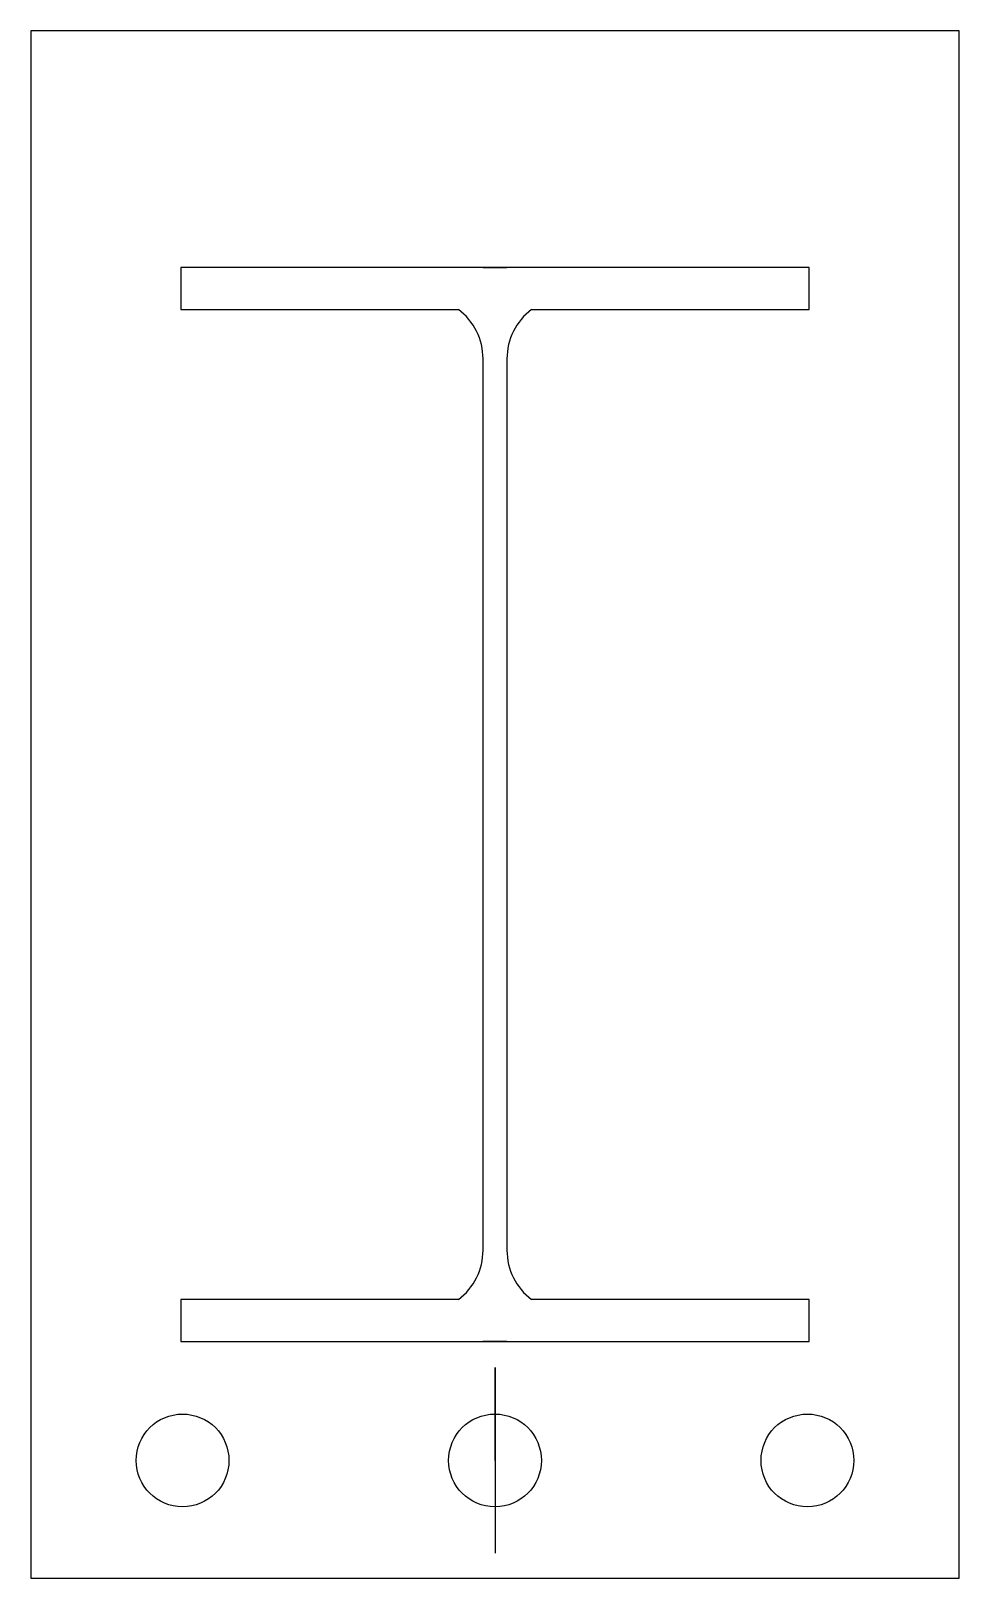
# Model space of a CAD drawing. Header units: millimetres. Extents: x 0 to 300, y 0 to 500.
import ezdxf

# ---------------------------------------------------------------- set-up
doc = ezdxf.new("R2010")
doc.units = ezdxf.units.MM
doc.layers.add('ARQ_Divisórias', color=3, linetype='Continuous')
doc.layers.add('ARQ_Estrutura', color=4, linetype='Continuous')

msp = doc.modelspace()

# ---------------------------------------------------------------- linework, layer by layer
at = {"layer": 'ARQ_Divisórias'}
msp.add_lwpolyline([(150, 38), (150, 68), (150, 8)], dxfattribs=at)
for centre in [(49, 38), (150, 38), (251, 38)]:
    msp.add_circle(centre, 15, dxfattribs=at)
msp.add_point((146.15, 76.5), dxfattribs=at)
at = {"layer": 'ARQ_Estrutura'}
msp.add_lwpolyline([(0, 0), (300, 0), (300, 500), (0, 500)], close=True, dxfattribs=at)
for points in [[(161.85, 410), (251.5, 410), (251.5, 423.5), (48.5, 423.5), (48.5, 410)], [(146.15, 423.5), (153.85, 423.5)], [(48.5, 410), (138.15, 410)], [(146.15, 106), (146.15, 394)], [(153.85, 394), (153.85, 106)], [(48.5, 76.5), (251.5, 76.5), (251.5, 90), (161.85, 90)], [(138.15, 90), (48.5, 90), (48.5, 76.5)], [(153.85, 76.5), (146.15, 76.5)]]:
    msp.add_lwpolyline(points, dxfattribs=at)
for centre, start, end in [((126.15, 394), 0, 53.1301), ((173.85, 394), 126.8699, 180), ((126.15, 106), 306.8699, 0), ((173.85, 106), 180, 233.1301)]:
    msp.add_arc(centre, 20, start, end, dxfattribs=at)

doc.saveas('drawing.dxf')
